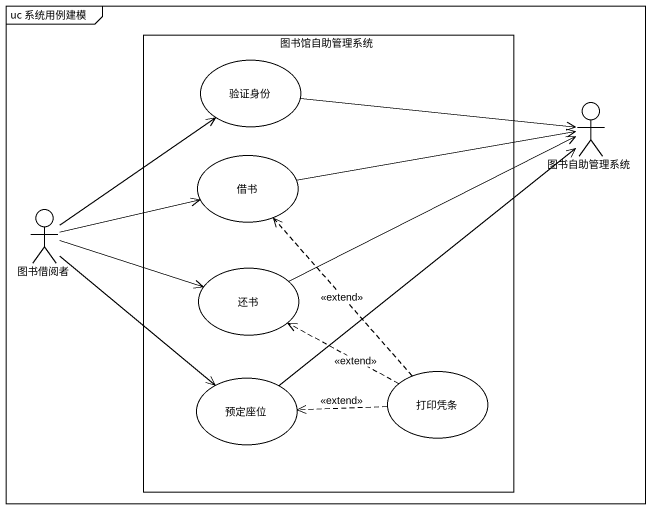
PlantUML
@startuml
mainframe uc 系统用例建模
rectangle 图书馆自助管理系统 {
  usecase 验证身份
  usecase 借书
  usecase 还书
  usecase 预定座位
  usecase 打印凭条
}
actor 图书自助管理系统
actor 图书借阅者
图书自助管理系统 <-left- 验证身份
图书自助管理系统 <-left- 借书
图书自助管理系统 <-left- 还书
图书自助管理系统 <-- 预定座位
图书借阅者 -up-> 验证身份
图书借阅者 -right-> 借书
图书借阅者 -right-> 还书
图书借阅者 --> 预定座位
打印凭条 .up.> 借书 : <<extend>>
打印凭条 .left.> 还书 : <<extend>>
打印凭条 .left.> 预定座位 : <<extend>>
@enduml
